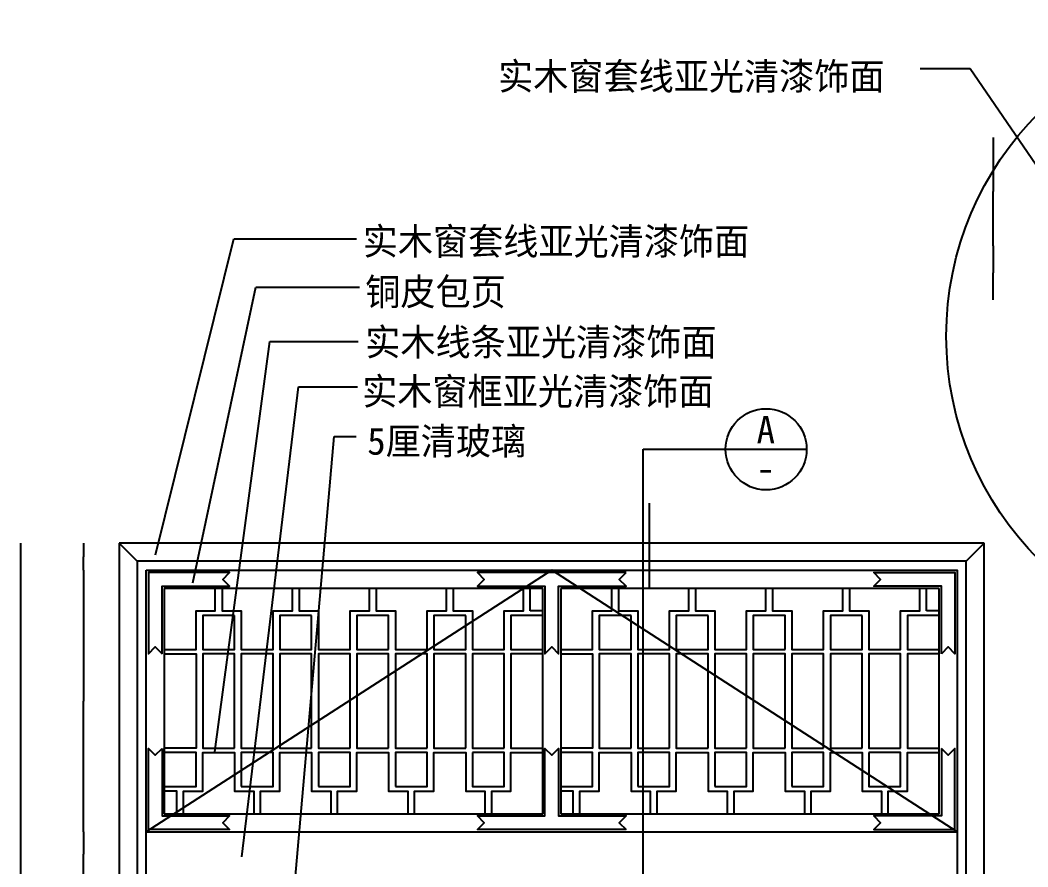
# Model space of a CAD drawing. Header units: metres. Extents: x 289 to 5205, y 117 to 7144.
# Drawn here: x 289 to 2526, y 5265 to 7143 of the extents above; entities that cross this region are included whole.
import ezdxf

# ---------------------------------------------------------------- set-up
doc = ezdxf.new("R2010")
doc.units = ezdxf.units.M
for name, color, linetype in [('3', 3, 'Continuous'), ('4', 4, 'Continuous'), ('7', 7, 'Continuous'), ('BH', 3, 'Continuous'), ('DIM', 3, 'Continuous'), ('TEXT', 3, 'Continuous')]:
    doc.layers.add(name, color=color, linetype=linetype)
doc.dimstyles.get("Standard").update_dxf_attribs({"dimtxt": 2.5, "dimasz": 2.5, "dimexe": 1.25, "dimexo": 0.625, "dimtad": 1, "dimcen": 2.5, "dimazin": 3, "dimtfac": 1, "dimtmove": 0, "dimatfit": 3})

# ---------------------------------------------------------------- blocks, each defined once
blk = doc.blocks.new('*D33')
for p, q in [((289.43, 5982.73), (289.43, 4722.73)), ((289.18, 4722.73), (288.93, 4722.73)), ((289.43, 3462.73), (289.43, 4722.73)), ((289.43, 4722.73), (289.43, 4722.73)), ((289.68, 4722.73), (289.93, 4722.73))]:
    blk.add_line(p, q)
at = {"layer": 'Defpoints'}
for p in [(289.43, 5982.73), (289.43, 4722.73), (289.43, 3462.73)]:
    blk.add_point(p, dxfattribs=at)
at = {"layer": 'DIM', "insert": (289.43, 4723.855), "char_height": 1, "attachment_point": 5}
blk.add_mtext('0', dxfattribs=at)
blk = doc.blocks.new('*D52')
for p, q in [((429.87, 5922.73), (429.87, 5632.73)), ((429.62, 5632.73), (429.37, 5632.73)), ((429.87, 5342.73), (429.87, 5632.73)), ((429.87, 5632.73), (429.87, 5632.73)), ((430.12, 5632.73), (430.37, 5632.73))]:
    blk.add_line(p, q)
at = {"layer": 'Defpoints'}
for p in [(429.87, 5922.73), (429.87, 5632.73), (429.87, 5342.73)]:
    blk.add_point(p, dxfattribs=at)
at = {"layer": 'DIM', "insert": (429.87, 5633.855), "char_height": 1, "attachment_point": 5}
blk.add_mtext('0', dxfattribs=at)
blk = doc.blocks.new('*D53')
for p, q in [((429.87, 5342.73), (429.87, 5292.73)), ((429.62, 5292.73), (429.37, 5292.73)), ((429.87, 5242.73), (429.87, 5292.73)), ((429.87, 5292.73), (429.87, 5292.73)), ((430.12, 5292.73), (430.37, 5292.73))]:
    blk.add_line(p, q)
at = {"layer": 'Defpoints'}
for p in [(429.87, 5342.73), (429.87, 5292.73), (429.87, 5242.73)]:
    blk.add_point(p, dxfattribs=at)
at = {"layer": 'DIM', "insert": (429.87, 5293.855), "char_height": 1, "attachment_point": 5}
blk.add_mtext('0', dxfattribs=at)
blk = doc.blocks.new('*D54')
for p, q in [((429.87, 5982.73), (429.87, 5952.73)), ((429.62, 5952.73), (429.37, 5952.73)), ((429.87, 5922.73), (429.87, 5952.73)), ((429.87, 5952.73), (429.87, 5952.73)), ((430.12, 5952.73), (430.37, 5952.73))]:
    blk.add_line(p, q)
at = {"layer": 'Defpoints'}
for p in [(429.87, 5982.73), (429.87, 5952.73), (429.87, 5922.73)]:
    blk.add_point(p, dxfattribs=at)
at = {"layer": 'DIM', "insert": (429.87, 5953.855), "char_height": 1, "attachment_point": 5}
blk.add_mtext('0', dxfattribs=at)
blk = doc.blocks.new('*D79')
for p, q in [((2448.79, 6882.98), (2448.79, 6762.98)), ((2448.54, 6762.98), (2448.29, 6762.98)), ((2448.79, 6642.98), (2448.79, 6762.98)), ((2448.79, 6762.98), (2448.79, 6762.98)), ((2449.04, 6762.98), (2449.29, 6762.98))]:
    blk.add_line(p, q)
at = {"layer": 'Defpoints'}
for p in [(2448.79, 6882.98), (2448.79, 6762.98), (2448.79, 6642.98)]:
    blk.add_point(p, dxfattribs=at)
at = {"layer": 'DIM', "insert": (2448.79, 6764.105), "char_height": 1, "attachment_point": 5}
blk.add_mtext('40', dxfattribs=at)
blk = doc.blocks.new('*D81')
for p, q in [((2448.79, 6642.98), (2448.79, 6582.98)), ((2448.54, 6582.98), (2448.29, 6582.98)), ((2448.79, 6522.98), (2448.79, 6582.98)), ((2448.79, 6582.98), (2448.79, 6582.98)), ((2449.04, 6582.98), (2449.29, 6582.98))]:
    blk.add_line(p, q)
at = {"layer": 'Defpoints'}
for p in [(2448.79, 6642.98), (2448.79, 6582.98), (2448.79, 6522.98)]:
    blk.add_point(p, dxfattribs=at)
at = {"layer": 'DIM', "insert": (2448.79, 6584.105), "char_height": 1, "attachment_point": 5}
blk.add_mtext('20', dxfattribs=at)

msp = doc.modelspace()

# ---------------------------------------------------------------- hatches: boundary and pattern name
at = {"layer": 'BH'}
h = msp.add_hatch(dxfattribs=at)
h.set_pattern_fill('ANSI31', scale=100)
h.paths.add_polyline_path([(573.85, 5737.73), (588.85, 5752.73), (603.85, 5737.72), (603.85, 5887.73), (753.85, 5887.73), (738.85, 5902.73), (753.85, 5917.73), (573.85, 5917.73)])

# ---------------------------------------------------------------- linework, layer by layer
at = {"layer": '3'}
for p, q in [((548.85, 5942.73), (508.85, 5982.73)), ((2428.85, 5982.73), (2388.85, 5942.73)), ((548.85, 5942.73), (548.85, 3502.73)), ((2388.85, 5942.73), (548.85, 5942.73)), ((2388.85, 3502.73), (2388.85, 5942.73)), ((1421.1, 5832.73), (1421.1, 5882.73)), ((2301.1, 5832.73), (2301.1, 5882.73)), ((1448.85, 5832.73), (1421.1, 5832.73)), ((2328.85, 5832.73), (2301.1, 5832.73))]:
    msp.add_line(p, q, dxfattribs=at)
for points in [[(2368.85, 5342.73), (1468.85, 5922.73), (568.85, 5342.73)], [(603.85, 5737.73), (603.85, 5887.73), (753.85, 5887.73), (738.85, 5902.73), (753.85, 5917.73), (573.85, 5917.73), (573.85, 5737.73), (588.85, 5752.73), (603.85, 5737.73)], [(2333.85, 5737.73), (2333.85, 5887.73), (2183.85, 5887.73), (2198.85, 5902.73), (2183.85, 5917.73), (2363.85, 5917.73), (2363.85, 5737.73), (2348.85, 5752.73), (2333.86, 5737.73)], [(608.85, 5747.23), (679.35, 5747.23), (679.35, 5832.73), (722.1, 5832.73), (722.1, 5882.73)], [(737.1, 5882.73), (737.1, 5832.73), (779.85, 5832.73), (779.85, 5747.23), (850.35, 5747.23), (850.35, 5832.73), (893.1, 5832.73), (893.1, 5882.73)], [(908.1, 5882.73), (908.1, 5832.73), (950.85, 5832.73), (950.85, 5747.23), (1021.35, 5747.23), (1021.35, 5832.73), (1064.1, 5832.73), (1064.1, 5882.73)], [(1079.1, 5882.73), (1079.1, 5832.73), (1121.85, 5832.73), (1121.85, 5747.23), (1192.35, 5747.23), (1192.35, 5832.73), (1235.1, 5832.73), (1235.1, 5882.73)], [(1250.1, 5882.73), (1250.1, 5832.73), (1292.85, 5832.73), (1292.85, 5747.23), (1363.35, 5747.23), (1363.35, 5832.73), (1406.1, 5832.73), (1406.1, 5882.73)], [(1488.85, 5747.23), (1559.35, 5747.23), (1559.35, 5832.73), (1602.1, 5832.73), (1602.1, 5882.73)], [(1617.1, 5882.73), (1617.1, 5832.73), (1659.85, 5832.73), (1659.85, 5747.23), (1730.35, 5747.23), (1730.35, 5832.73), (1773.1, 5832.73), (1773.1, 5882.73)], [(1788.1, 5882.73), (1788.1, 5832.73), (1830.85, 5832.73), (1830.85, 5747.23), (1901.35, 5747.23), (1901.35, 5832.73), (1944.1, 5832.73), (1944.1, 5882.73)], [(1959.1, 5882.73), (1959.1, 5832.73), (2001.85, 5832.73), (2001.85, 5747.23), (2072.35, 5747.23), (2072.35, 5832.73), (2115.1, 5832.73), (2115.1, 5882.73)], [(2130.1, 5882.73), (2130.1, 5832.73), (2172.85, 5832.73), (2172.85, 5747.23), (2243.35, 5747.23), (2243.35, 5832.73), (2286.1, 5832.73), (2286.1, 5882.73)], [(1448.85, 5822.73), (1378.35, 5822.73), (1378.35, 5747.23), (1448.85, 5747.23)], [(2328.85, 5822.73), (2258.35, 5822.73), (2258.35, 5747.23), (2328.85, 5747.23)], [(608.85, 5737.23), (679.35, 5737.23), (679.35, 5528.23), (608.85, 5528.23)], [(1448.85, 5737.23), (1378.35, 5737.23), (1378.35, 5528.23), (1448.85, 5528.23)], [(1488.85, 5737.23), (1559.35, 5737.23), (1559.35, 5528.23), (1488.85, 5528.23)], [(2328.85, 5737.23), (2258.35, 5737.23), (2258.35, 5528.23), (2328.85, 5528.23)], [(603.85, 5527.73), (603.85, 5377.73), (753.85, 5377.73), (738.85, 5362.73), (753.85, 5347.73), (573.85, 5347.73), (573.85, 5527.73), (588.85, 5512.73), (603.85, 5527.73)], [(2333.85, 5527.73), (2333.85, 5377.73), (2183.85, 5377.73), (2198.85, 5362.73), (2183.85, 5347.73), (2363.85, 5347.73), (2363.85, 5527.73), (2348.85, 5512.73), (2333.86, 5527.73)], [(608.85, 5442.73), (679.35, 5442.73), (679.35, 5518.23), (608.85, 5518.23)], [(651.6, 5382.73), (651.6, 5432.73), (694.35, 5432.73), (694.35, 5518.23), (764.85, 5518.23), (764.85, 5432.73), (807.6, 5432.73), (807.6, 5382.73)], [(822.6, 5382.73), (822.6, 5432.73), (865.35, 5432.73), (865.35, 5518.23), (935.85, 5518.23), (935.85, 5432.73), (978.6, 5432.73), (978.6, 5382.73)], [(993.6, 5382.73), (993.6, 5432.73), (1036.35, 5432.73), (1036.35, 5518.23), (1106.85, 5518.23), (1106.85, 5432.73), (1149.6, 5432.73), (1149.6, 5382.73)], [(1164.6, 5382.73), (1164.6, 5432.73), (1207.35, 5432.73), (1207.35, 5518.23), (1277.85, 5518.23), (1277.85, 5432.73), (1320.6, 5432.73), (1320.6, 5382.73)], [(1335.6, 5382.73), (1335.6, 5432.73), (1378.35, 5432.73), (1378.35, 5518.23), (1448.85, 5518.23)], [(1488.85, 5442.73), (1559.35, 5442.73), (1559.35, 5518.23), (1488.85, 5518.23)], [(1531.6, 5382.73), (1531.6, 5432.73), (1574.35, 5432.73), (1574.35, 5518.23), (1644.85, 5518.23), (1644.85, 5432.73), (1687.6, 5432.73), (1687.6, 5382.73)], [(1702.6, 5382.73), (1702.6, 5432.73), (1745.35, 5432.73), (1745.35, 5518.23), (1815.85, 5518.23), (1815.85, 5432.73), (1858.6, 5432.73), (1858.6, 5382.73)], [(1873.6, 5382.73), (1873.6, 5432.73), (1916.35, 5432.73), (1916.35, 5518.23), (1986.85, 5518.23), (1986.85, 5432.73), (2029.6, 5432.73), (2029.6, 5382.73)], [(2044.6, 5382.73), (2044.6, 5432.73), (2087.35, 5432.73), (2087.35, 5518.23), (2157.85, 5518.23), (2157.85, 5432.73), (2200.6, 5432.73), (2200.6, 5382.73)], [(2215.6, 5382.73), (2215.6, 5432.73), (2258.35, 5432.73), (2258.35, 5518.23), (2328.85, 5518.23)], [(636.6, 5382.73), (636.6, 5432.73), (608.85, 5432.73)], [(1516.6, 5382.73), (1516.6, 5432.73), (1488.85, 5432.73)]]:
    msp.add_lwpolyline(points, dxfattribs=at)
for points in [[(1633.85, 5917.73), (1483.85, 5917.73), (1303.85, 5917.73), (1318.85, 5902.73), (1303.85, 5887.73), (1453.85, 5887.73), (1453.85, 5737.73), (1468.85, 5752.73), (1483.85, 5737.72), (1483.85, 5887.73), (1633.85, 5887.73), (1618.85, 5902.73)], [(764.85, 5822.73), (694.35, 5822.73), (694.35, 5747.23), (764.85, 5747.23)], [(935.85, 5822.73), (865.35, 5822.73), (865.35, 5747.23), (935.85, 5747.23)], [(1106.85, 5747.23), (1106.85, 5822.73), (1036.35, 5822.73), (1036.35, 5747.23)], [(1277.85, 5822.73), (1207.35, 5822.73), (1207.35, 5747.23), (1277.85, 5747.23)], [(1644.85, 5822.73), (1574.35, 5822.73), (1574.35, 5747.23), (1644.85, 5747.23)], [(1815.85, 5822.73), (1745.35, 5822.73), (1745.35, 5747.23), (1815.85, 5747.23)], [(1986.85, 5747.23), (1986.85, 5822.73), (1916.35, 5822.73), (1916.35, 5747.23)], [(2157.85, 5822.73), (2087.35, 5822.73), (2087.35, 5747.23), (2157.85, 5747.23)], [(764.85, 5528.23), (764.85, 5737.23), (694.35, 5737.23), (694.35, 5528.23)], [(850.35, 5528.23), (850.35, 5737.23), (779.85, 5737.23), (779.85, 5528.23)], [(935.85, 5528.23), (935.85, 5737.23), (865.35, 5737.23), (865.35, 5528.23)], [(1021.35, 5528.23), (1021.35, 5737.23), (950.85, 5737.23), (950.85, 5528.23)], [(1106.85, 5528.23), (1106.85, 5737.23), (1036.35, 5737.23), (1036.35, 5528.23)], [(1192.35, 5528.23), (1192.35, 5737.23), (1121.85, 5737.23), (1121.85, 5528.23)], [(1277.85, 5528.23), (1277.85, 5737.23), (1207.35, 5737.23), (1207.35, 5528.23)], [(1363.35, 5528.23), (1363.35, 5737.23), (1292.85, 5737.23), (1292.85, 5528.23)], [(1644.85, 5528.23), (1644.85, 5737.23), (1574.35, 5737.23), (1574.35, 5528.23)], [(1730.35, 5528.23), (1730.35, 5737.23), (1659.85, 5737.23), (1659.85, 5528.23)], [(1815.85, 5528.23), (1815.85, 5737.23), (1745.35, 5737.23), (1745.35, 5528.23)], [(1901.35, 5528.23), (1901.35, 5737.23), (1830.85, 5737.23), (1830.85, 5528.23)], [(1986.85, 5528.23), (1986.85, 5737.23), (1916.35, 5737.23), (1916.35, 5528.23)], [(2072.35, 5528.23), (2072.35, 5737.23), (2001.85, 5737.23), (2001.85, 5528.23)], [(2157.85, 5528.23), (2157.85, 5737.23), (2087.35, 5737.23), (2087.35, 5528.23)], [(2243.35, 5528.23), (2243.35, 5737.23), (2172.85, 5737.23), (2172.85, 5528.23)], [(1633.85, 5347.73), (1483.85, 5347.73), (1303.85, 5347.73), (1318.85, 5362.73), (1303.85, 5377.73), (1453.85, 5377.73), (1453.85, 5527.73), (1468.85, 5512.73), (1483.85, 5527.74), (1483.85, 5377.73), (1633.85, 5377.73), (1618.85, 5362.73)], [(779.85, 5442.73), (850.35, 5442.73), (850.35, 5518.23), (779.85, 5518.23)], [(950.85, 5442.73), (1021.35, 5442.73), (1021.35, 5518.23), (950.85, 5518.23)], [(1121.85, 5442.73), (1192.35, 5442.73), (1192.35, 5518.23), (1121.85, 5518.23)], [(1292.85, 5518.23), (1292.85, 5442.73), (1363.35, 5442.73), (1363.35, 5518.23)], [(1659.85, 5442.73), (1730.35, 5442.73), (1730.35, 5518.23), (1659.85, 5518.23)], [(1830.85, 5442.73), (1901.35, 5442.73), (1901.35, 5518.23), (1830.85, 5518.23)], [(2001.85, 5442.73), (2072.35, 5442.73), (2072.35, 5518.23), (2001.85, 5518.23)], [(2172.85, 5518.23), (2172.85, 5442.73), (2243.35, 5442.73), (2243.35, 5518.23)]]:
    msp.add_lwpolyline(points, close=True, dxfattribs=at)
at = {"layer": '4'}
for p, q in [((508.85, 5982.73), (508.85, 3462.73)), ((2428.85, 5982.73), (508.85, 5982.73)), ((2428.85, 3462.73), (2428.85, 5982.73)), ((568.85, 5242.73), (568.85, 5922.73)), ((568.85, 5342.73), (2368.85, 5342.73))]:
    msp.add_line(p, q, dxfattribs=at)
msp.add_lwpolyline([(568.85, 5922.73), (2368.85, 5922.73), (2368.85, 5242.73)], dxfattribs=at)
at = {"layer": '7'}
for p, q in [((1448.85, 5882.73), (608.85, 5882.73)), ((608.85, 5882.73), (608.85, 5382.73)), ((1448.85, 5382.73), (1448.85, 5882.73)), ((2328.85, 5882.73), (1488.85, 5882.73)), ((1488.85, 5882.73), (1488.85, 5382.73)), ((2328.85, 5382.73), (2328.85, 5882.73)), ((608.85, 5382.73), (1448.85, 5382.73)), ((1488.85, 5382.73), (2328.85, 5382.73))]:
    msp.add_line(p, q, dxfattribs=at)
at = {"layer": 'DIM'}
for p, q in [((1671.65, 3373.88), (1671.65, 6191.24)), ((1671.65, 6191.24), (1854.63, 6191.24))]:
    msp.add_line(p, q, dxfattribs=at)
for points in [[(1854.63, 6191.24), (2034.63, 6191.24)], [(1685.43, 6072.01), (1685.43, 5885.37)]]:
    msp.add_lwpolyline(points, dxfattribs=at)
for centre, radius in [((3046, 6442.13), 701.33), ((1944.63, 6191.24), 90)]:
    msp.add_circle(centre, radius, dxfattribs=at)

# ---------------------------------------------------------------- texts
for s, p in [('A', (1923.64, 6204.84)), ('-', (1923.48, 6119.09))]:
    msp.add_text(s, height=60, dxfattribs=at).set_placement(p)
at = {"layer": 'TEXT'}
for s, p in [('实木窗套线亚光清漆饰面', (1349.78, 6988.84)), ('实木窗套线亚光清漆饰面', (1049.38, 6622.75)), ('铜皮包页', (1054.93, 6510.77)), ('实木线条亚光清漆饰面', (1054.88, 6399.21)), ('实木窗框亚光清漆饰面', (1048.06, 6289.89)), ('5厘清玻璃', (1059.32, 6179.39))]:
    msp.add_text(s, height=60, dxfattribs=at).set_placement(p)

# ---------------------------------------------------------------- dimensions: what is measured, and where the dimension line sits
at = {"layer": 'DIM'}
for base, p1, p2, text, picture, middle in [((2448.79, 6762.98), (2448.79, 6882.98), (2448.79, 6642.98), '40', '*D79', (2448.79, 6764.105)), ((2448.79, 6582.98), (2448.79, 6642.98), (2448.79, 6522.98), '20', '*D81', (2448.79, 6584.105))]:
    dim = msp.add_linear_dim(base=base, p1=p1, p2=p2, text=text, dimstyle='Standard', dxfattribs=at)
    dim.commit()
    dim.dimension.update_dxf_attribs({"geometry": picture, "text_midpoint": middle})
for base, p1, p2, picture, middle in [((289.43, 4722.73), (289.43, 5982.73), (289.43, 3462.73), '*D33', (289.43, 4723.855)), ((429.87, 5952.73), (429.87, 5982.73), (429.87, 5922.73), '*D54', (429.87, 5953.855)), ((429.87, 5632.73), (429.87, 5922.73), (429.87, 5342.73), '*D52', (429.87, 5633.855)), ((429.87, 5292.73), (429.87, 5342.73), (429.87, 5242.73), '*D53', (429.87, 5293.855))]:
    dim = msp.add_linear_dim(base=base, p1=p1, p2=p2, dimstyle='Standard', dxfattribs=at)
    dim.commit()
    dim.dimension.update_dxf_attribs({"geometry": picture, "text_midpoint": middle})

# ---------------------------------------------------------------- leaders
for points in [[(2580.89, 6767.62), (2397.68, 7035.31), (2286.81, 7035.31)], [(589.11, 5957.42), (763.4, 6658.2), (1035.79, 6658.2)], [(672.55, 5894.89), (811.85, 6551.19), (1042.51, 6551.19)], [(721.22, 5519.66), (843.37, 6430.26), (1039.27, 6430.26)], [(780.94, 5286.92), (906.96, 6329.96), (1037.61, 6329.96)], [(873.7, 4946.12), (986.04, 6220), (1034.64, 6220)]]:
    msp.add_leader(points, dimstyle='Standard', dxfattribs=at)

doc.saveas('drawing.dxf')
